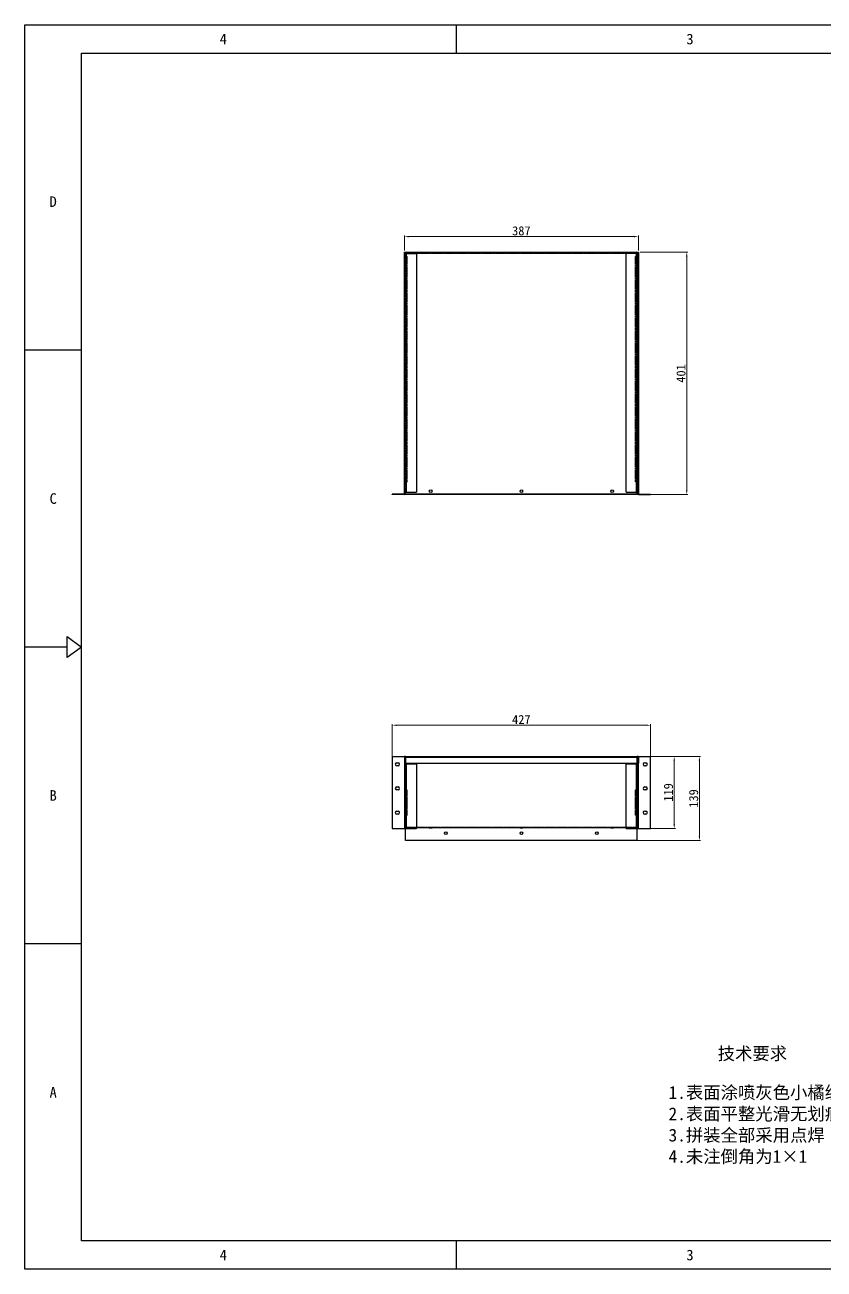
# Model space of a CAD drawing. Header units: millimetres. Extents: x 13106 to 40242, y 18888 to 28426.
# Drawn here: x 24959 to 26281, y 18888 to 20946 of the extents above; entities that cross this region are included whole.
import ezdxf
from ezdxf.enums import TextEntityAlignment as Align

# ---------------------------------------------------------------- set-up
doc = ezdxf.new("R2010")
doc.units = ezdxf.units.MM
doc.header["$PDSIZE"] = -1
doc.linetypes.add('HIDDEN', pattern=[1.905, 1.27, -0.635])
for name, color, linetype in [('02___PRT_ALL_AXES', 7, 'Continuous'), ('DEFAULT_2', 8, 'HIDDEN'), ('print', 30, 'Continuous')]:
    doc.layers.add(name, color=color, linetype=linetype)
doc.layers.add('dim', color=2, linetype='Continuous', lineweight=9)
doc.styles.add('Dartop', font='')
doc.styles.add('hzHT', font='simhei.ttf')
doc.styles.get('Dartop').set_extended_font_data('FangSong_GB2312')
doc.dimstyles.new('3', dxfattribs={"dimtxt": 15, "dimasz": 7, "dimexe": 2, "dimexo": 3, "dimgap": 2, "dimtad": 1, "dimzin": 9, "dimdsep": 46, "dimtxsty": 'Standard', "dimcen": 1, "dimadec": 1, "dimazin": 2, "dimtfac": 0.5, "dimtmove": 0, "dimatfit": 3, "dimfxl": 0, "dimtolj": 1, "dimlwd": 9, "dimlwe": 9, "dimarcsym": 0})

# ---------------------------------------------------------------- blocks, each defined once
blk = doc.blocks.new('*D360')
at = {"layer": 'Defpoints', "color": 0, "lineweight": 9, "transparency": 16777216}
for p in [(25974, 20596.2), (25587, 20570.3), (25974, 20570.3)]:
    blk.add_point(p, dxfattribs=at)
at = {"layer": 'dim', "color": 0, "lineweight": 9, "transparency": 16777216}
for p, q in [((25587, 20573.3), (25587, 20598.2)), ((25594, 20596.2), (25967, 20596.2)), ((25974, 20573.3), (25974, 20598.2))]:
    blk.add_line(p, q, dxfattribs=at)
for points in [[(25594, 20597.3), (25594, 20595), (25587, 20596.2)], [(25967, 20597.3), (25967, 20595), (25974, 20596.2)]]:
    blk.add_solid(points, dxfattribs=at)
at = {"layer": 'dim', "color": 0, "lineweight": 9, "transparency": 16777216, "insert": (25780.5, 20605.7), "char_height": 15, "attachment_point": 5}
blk.add_mtext('\\A1;387', dxfattribs=at)
blk = doc.blocks.new('*D361')
at = {"layer": 'Defpoints', "color": 0, "lineweight": 9, "transparency": 16777216}
for p in [(25974, 20570.3), (25974, 20169.3), (26054.1, 20169.3)]:
    blk.add_point(p, dxfattribs=at)
at = {"layer": 'dim', "color": 0, "lineweight": 9, "transparency": 16777216}
for p, q in [((25977, 20570.3), (26056.1, 20570.3)), ((26054.1, 20563.3), (26054.1, 20176.3)), ((25977, 20169.3), (26056.1, 20169.3))]:
    blk.add_line(p, q, dxfattribs=at)
for points in [[(26052.9, 20563.3), (26055.2, 20563.3), (26054.1, 20570.3)], [(26052.9, 20176.3), (26055.2, 20176.3), (26054.1, 20169.3)]]:
    blk.add_solid(points, dxfattribs=at)
at = {"layer": 'dim', "color": 0, "lineweight": 9, "transparency": 16777216, "insert": (26044.6, 20369.8), "char_height": 15, "attachment_point": 5, "rotation": 90}
blk.add_mtext('\\A1;401', dxfattribs=at)
blk = doc.blocks.new('*D362')
at = {"layer": 'Defpoints', "color": 0, "lineweight": 9, "transparency": 16777216}
for p in [(25967, 19736.2), (25957.2, 19617.2), (26033.3, 19617.2)]:
    blk.add_point(p, dxfattribs=at)
at = {"layer": 'dim', "color": 0, "lineweight": 9, "transparency": 16777216}
for p, q in [((25970, 19736.2), (26035.3, 19736.2)), ((26033.3, 19729.2), (26033.3, 19624.2)), ((25960.2, 19617.2), (26035.3, 19617.2))]:
    blk.add_line(p, q, dxfattribs=at)
for points in [[(26032.1, 19729.2), (26034.5, 19729.2), (26033.3, 19736.2)], [(26032.1, 19624.2), (26034.5, 19624.2), (26033.3, 19617.2)]]:
    blk.add_solid(points, dxfattribs=at)
at = {"layer": 'dim', "color": 0, "lineweight": 9, "transparency": 16777216, "insert": (26023.8, 19676.7), "char_height": 15, "attachment_point": 5, "rotation": 90}
blk.add_mtext('\\A1;119', dxfattribs=at)
blk = doc.blocks.new('*D363')
at = {"layer": 'Defpoints', "color": 0, "lineweight": 9, "transparency": 16777216}
for p in [(25567, 19787.8), (25567, 19676.7), (25994, 19669.1)]:
    blk.add_point(p, dxfattribs=at)
at = {"layer": 'dim', "color": 0, "lineweight": 9, "transparency": 16777216}
for p, q in [((25567, 19679.7), (25567, 19789.8)), ((25987, 19787.8), (25574, 19787.8)), ((25994, 19672.1), (25994, 19789.8))]:
    blk.add_line(p, q, dxfattribs=at)
for points in [[(25574, 19789), (25574, 19786.7), (25567, 19787.8)], [(25987, 19789), (25987, 19786.7), (25994, 19787.8)]]:
    blk.add_solid(points, dxfattribs=at)
at = {"layer": 'dim', "color": 0, "lineweight": 9, "transparency": 16777216, "insert": (25780.5, 19797.3), "char_height": 15, "attachment_point": 5}
blk.add_mtext('\\A1;427', dxfattribs=at)
blk = doc.blocks.new('*D364')
at = {"layer": 'Defpoints', "color": 0, "lineweight": 9, "transparency": 16777216}
for p in [(25884.7, 19736.2), (26075, 19736.2), (25841.1, 19597.2)]:
    blk.add_point(p, dxfattribs=at)
at = {"layer": 'dim', "color": 0, "lineweight": 9, "transparency": 16777216}
for p, q in [((25887.7, 19736.2), (26077, 19736.2)), ((26075, 19604.2), (26075, 19729.2)), ((25844.1, 19597.2), (26077, 19597.2))]:
    blk.add_line(p, q, dxfattribs=at)
for points in [[(26073.8, 19729.2), (26076.2, 19729.2), (26075, 19736.2)], [(26073.8, 19604.2), (26076.2, 19604.2), (26075, 19597.2)]]:
    blk.add_solid(points, dxfattribs=at)
at = {"layer": 'dim', "color": 0, "lineweight": 9, "transparency": 16777216, "insert": (26065.5, 19666.7), "char_height": 15, "attachment_point": 5, "rotation": 90}
blk.add_mtext('\\A1;139', dxfattribs=at)

msp = doc.modelspace()

# ---------------------------------------------------------------- linework, layer by layer
at = {"color": 0}
for p, q in [((25673.457, 20899.705), (25673.457, 20946.488)), ((25052.902, 18934.813), (25052.902, 20899.705)), ((25052.902, 20899.705), (27837.856, 20899.705)), ((25052.902, 20408.482), (24959.336, 20408.482)), ((25029.511, 19917.259), (24959.336, 19917.259)), ((25052.902, 19426.036), (24959.336, 19426.036)), ((27837.856, 18934.813), (25052.902, 18934.813)), ((25673.457, 18888.03), (25673.457, 18934.813))]:
    msp.add_line(p, q, dxfattribs=at)
at = {"color": 3, "linetype": 'Continuous'}
for p, q in [((25587.021, 20171.302), (25587.021, 20570.302)), ((25589.021, 20570.02), (25589.021, 20570.302)), ((25590.021, 20569.302), (25971.021, 20569.302)), ((25972.021, 20570.02), (25972.021, 20570.302)), ((25974.021, 20570.302), (25974.021, 20171.302)), ((25589.021, 20170.302), (25589.021, 20173.302)), ((25972.021, 20170.302), (25972.021, 20173.302)), ((25587.021, 20169.302), (25567.021, 20169.302)), ((25972.021, 20170.302), (25589.021, 20170.302)), ((25974.021, 20169.302), (25994.021, 20169.302)), ((25587.021, 19735.211), (25587.021, 19725.211)), ((25589.021, 19735.211), (25589.021, 19724.211)), ((25972.021, 19724.211), (25972.021, 19735.211)), ((25974.021, 19735.211), (25974.021, 19725.211)), ((25589.021, 19597.211), (25589.021, 19617.211)), ((25954.021, 19618.211), (25607.021, 19618.211)), ((25972.021, 19597.211), (25972.021, 19617.211)), ((25972.021, 19597.211), (25589.021, 19597.211))]:
    msp.add_line(p, q, dxfattribs=at)
at = {"color": 7, "linetype": 'Continuous'}
for p, q in [((25587.021, 20570.302), (25974.021, 20570.302)), ((25588.021, 20171.302), (25588.021, 20570.302)), ((25588.021, 20568.302), (25607.021, 20568.302)), ((25590.021, 20570.302), (25590.021, 20569.302)), ((25590.021, 20568.302), (25590.021, 20173.302)), ((25607.021, 20570.302), (25607.021, 20569.302)), ((25607.021, 20568.302), (25607.021, 20173.302)), ((25954.021, 20570.302), (25954.021, 20569.302)), ((25954.021, 20173.302), (25954.021, 20568.302)), ((25973.021, 20568.302), (25954.021, 20568.302)), ((25971.021, 20570.302), (25971.021, 20569.302)), ((25971.021, 20173.302), (25971.021, 20568.302)), ((25973.021, 20171.302), (25973.021, 20570.302)), ((25588.021, 20173.302), (25607.021, 20173.302)), ((25954.021, 20173.302), (25973.021, 20173.302)), ((25567.021, 20169.302), (25567.021, 20170.302)), ((25587.021, 20170.302), (25567.021, 20170.302)), ((25587.021, 20171.302), (25589.021, 20171.302)), ((25587.021, 20169.302), (25587.021, 20170.302)), ((25589.021, 20170.302), (25589.021, 20169.302)), ((25972.021, 20169.302), (25589.021, 20169.302)), ((25972.021, 20171.302), (25974.021, 20171.302)), ((25972.021, 20170.302), (25972.021, 20169.302)), ((25974.021, 20170.302), (25994.021, 20170.302)), ((25974.021, 20169.302), (25974.021, 20170.302)), ((25994.021, 20169.302), (25994.021, 20170.302)), ((25567.021, 19736.211), (25567.021, 19617.211)), ((25567.021, 19736.211), (25994.021, 19736.211)), ((25574.521, 19725.711), (25576.521, 19725.711)), ((25576.521, 19720.711), (25574.521, 19720.711)), ((25587.021, 19736.211), (25587.021, 19735.211)), ((25587.021, 19735.211), (25974.021, 19735.211)), ((25587.021, 19725.211), (25587.021, 19617.211)), ((25587.021, 19725.211), (25588.021, 19725.211)), ((25588.021, 19735.211), (25588.021, 19617.211)), ((25588.021, 19724.211), (25607.021, 19724.211)), ((25589.021, 19736.211), (25589.021, 19735.211)), ((25589.021, 19725.211), (25972.021, 19725.211)), ((25590.021, 19724.211), (25590.021, 19617.211)), ((25607.021, 19724.211), (25607.021, 19617.211)), ((25954.021, 19724.211), (25973.021, 19724.211)), ((25954.021, 19617.211), (25954.021, 19724.211)), ((25971.021, 19617.211), (25971.021, 19724.211)), ((25972.021, 19736.211), (25972.021, 19735.211)), ((25973.021, 19617.211), (25973.021, 19735.211)), ((25974.021, 19725.211), (25973.021, 19725.211)), ((25974.021, 19735.211), (25974.021, 19736.211)), ((25974.021, 19617.211), (25974.021, 19725.211)), ((25994.021, 19617.211), (25994.021, 19736.211)), ((25574.521, 19685.711), (25576.521, 19685.711)), ((25576.521, 19680.711), (25574.521, 19680.711)), ((25574.521, 19645.711), (25576.521, 19645.711)), ((25576.521, 19640.711), (25574.521, 19640.711)), ((25567.021, 19617.211), (25607.021, 19617.211)), ((25954.021, 19617.211), (25994.021, 19617.211))]:
    msp.add_line(p, q, dxfattribs=at)
at = {"color": 0}
msp.add_lwpolyline([(25052.902, 19917.259), (25029.511, 19899.716), (25029.511, 19934.803), (25052.902, 19917.259)], close=True, dxfattribs=at)
at = {"color": 7, "linetype": 'Continuous'}
for centre, radius, start, end in [((25590.021, 20568.302), 2, 90, 180), ((25971.021, 20568.302), 2, 0, 90), ((25587.021, 20171.302), 1, 270, 0), ((25974.021, 20171.302), 1, 180, 270), ((25574.521, 19723.211), 2.5, 90, 270), ((25576.521, 19723.211), 2.5, 270, 90), ((25574.521, 19683.211), 2.5, 90, 270), ((25576.521, 19683.211), 2.5, 270, 90), ((25574.521, 19643.211), 2.5, 90, 270), ((25576.521, 19643.211), 2.5, 270, 90)]:
    msp.add_arc(centre, radius, start, end, dxfattribs=at)
at = {"color": 3, "linetype": 'Continuous'}
for centre, radius, start, end in [((25590.021, 20568.302), 1, 90, 180), ((25971.021, 20568.302), 1, 0, 90), ((25587.021, 20171.302), 2, 270, 0), ((25974.021, 20171.302), 2, 180, 270), ((25588.021, 19735.211), 1, 0, 180), ((25973.021, 19735.211), 1, 0, 180)]:
    msp.add_arc(centre, radius, start, end, dxfattribs=at)
at = {"layer": '02___PRT_ALL_AXES', "color": 8, "linetype": 'HIDDEN'}
for p, q in [((25588.021, 20177.152), (25589.021, 20177.152)), ((25588.021, 20172.652), (25588.021, 20177.151)), ((25589.021, 20174.902), (25588.021, 20174.902)), ((25589.021, 20172.652), (25589.021, 20177.151)), ((25972.021, 20177.152), (25973.021, 20177.152)), ((25972.021, 20172.652), (25972.021, 20177.152)), ((25973.021, 20172.652), (25973.021, 20177.152)), ((25588.021, 20172.652), (25589.021, 20172.652)), ((25657.771, 20170.302), (25653.271, 20170.302)), ((25653.271, 20169.302), (25653.271, 20170.302)), ((25657.771, 20169.302), (25653.271, 20169.302)), ((25655.521, 20170.302), (25655.521, 20169.302)), ((25657.771, 20169.302), (25657.771, 20170.302)), ((25782.771, 20170.302), (25778.271, 20170.302)), ((25778.271, 20169.302), (25778.271, 20170.302)), ((25782.771, 20169.302), (25778.271, 20169.302)), ((25780.521, 20170.302), (25780.521, 20169.302)), ((25782.771, 20169.302), (25782.771, 20170.302)), ((25907.771, 20170.302), (25903.271, 20170.302)), ((25903.271, 20169.302), (25903.271, 20170.302)), ((25907.771, 20169.302), (25903.271, 20169.302)), ((25905.521, 20170.302), (25905.521, 20169.302)), ((25907.771, 20169.302), (25907.771, 20170.302)), ((25972.021, 20172.652), (25973.021, 20172.652)), ((25982.021, 20170.302), (25989.021, 20170.302)), ((25982.021, 20169.302), (25982.021, 20170.302)), ((25982.021, 20169.302), (25989.021, 20169.302)), ((25984.521, 20169.302), (25984.521, 20170.302)), ((25986.521, 20169.302), (25986.521, 20170.302)), ((25989.021, 20169.302), (25989.021, 20170.302)), ((25588.021, 19676.961), (25588.021, 19681.461)), ((25589.021, 19681.461), (25588.021, 19681.461)), ((25589.021, 19676.961), (25589.021, 19681.461)), ((25972.021, 19681.461), (25973.021, 19681.461)), ((25972.021, 19676.961), (25972.021, 19681.461)), ((25972.021, 19679.211), (25973.021, 19679.211)), ((25973.021, 19676.961), (25973.021, 19681.461)), ((25589.021, 19676.961), (25588.021, 19676.961)), ((25972.021, 19676.961), (25973.021, 19676.961)), ((25628.271, 19619.211), (25628.271, 19618.211)), ((25628.271, 19619.211), (25632.771, 19619.211)), ((25628.271, 19618.211), (25632.771, 19618.211)), ((25632.771, 19619.211), (25632.771, 19618.211)), ((25778.271, 19619.211), (25782.771, 19619.211)), ((25778.271, 19619.211), (25778.271, 19618.211)), ((25778.271, 19618.211), (25782.771, 19618.211)), ((25782.771, 19619.211), (25782.771, 19618.211)), ((25928.271, 19619.211), (25932.771, 19619.211)), ((25928.271, 19619.211), (25928.271, 19618.211)), ((25928.271, 19618.211), (25932.771, 19618.211)), ((25932.771, 19619.211), (25932.771, 19618.211))]:
    msp.add_line(p, q, dxfattribs=at)
at = {"layer": '02___PRT_ALL_AXES', "color": 7, "linetype": 'Continuous'}
for p, q in [((25984.521, 19725.711), (25986.521, 19725.711)), ((25986.521, 19720.711), (25984.521, 19720.711)), ((25984.521, 19685.711), (25986.521, 19685.711)), ((25986.521, 19680.711), (25984.521, 19680.711)), ((25984.521, 19645.711), (25986.521, 19645.711)), ((25986.521, 19640.711), (25984.521, 19640.711))]:
    msp.add_line(p, q, dxfattribs=at)
at = {"layer": '02___PRT_ALL_AXES', "color": 3, "linetype": 'Continuous'}
for centre in [(25630.521, 20174.902), (25780.521, 20174.902), (25930.521, 20174.902), (25655.521, 19609.211), (25780.521, 19609.211), (25905.521, 19609.211)]:
    msp.add_circle(centre, 2.25, dxfattribs=at)
at = {"layer": '02___PRT_ALL_AXES', "color": 7, "linetype": 'Continuous'}
for centre, start, end in [((25984.521, 19723.211), 90, 270), ((25986.521, 19723.211), 270, 90), ((25984.521, 19683.211), 90, 270), ((25986.521, 19683.211), 270, 90), ((25984.521, 19643.211), 90, 270), ((25986.521, 19643.211), 270, 90)]:
    msp.add_arc(centre, 2.5, start, end, dxfattribs=at)
at = {"layer": 'DEFAULT_2', "color": 8, "linetype": 'HIDDEN'}
for p, q in [((25589.021, 20173.302), (25589.021, 20570.02)), ((25590.021, 20569.302), (25589.021, 20569.302)), ((25589.912, 20570.299), (25589.967, 20569.3)), ((25954.021, 20568.302), (25607.021, 20568.302)), ((25971.021, 20569.302), (25972.021, 20569.302)), ((25971.13, 20570.299), (25971.075, 20569.3)), ((25972.021, 20570.02), (25972.021, 20173.302)), ((25589.021, 20563.302), (25591.521, 20563.302)), ((25589.021, 20561.302), (25591.521, 20561.302)), ((25591.521, 20190.302), (25591.521, 20563.302)), ((25969.521, 20190.302), (25969.521, 20563.302)), ((25972.021, 20563.302), (25969.521, 20563.302)), ((25972.021, 20561.302), (25969.521, 20561.302)), ((25589.021, 20192.302), (25591.521, 20192.302)), ((25589.021, 20190.302), (25591.521, 20190.302)), ((25972.021, 20192.302), (25969.521, 20192.302)), ((25972.021, 20190.302), (25969.521, 20190.302)), ((25572.021, 20169.302), (25572.021, 20170.302)), ((25574.521, 20169.302), (25574.521, 20170.302)), ((25576.521, 20169.302), (25576.521, 20170.302)), ((25579.021, 20169.302), (25579.021, 20170.302)), ((25588.021, 19736.211), (25588.021, 19735.211)), ((25589.021, 19724.211), (25589.021, 19617.211)), ((25972.021, 19617.211), (25972.021, 19724.211)), ((25973.021, 19735.211), (25973.021, 19736.211)), ((25589.021, 19681.211), (25591.521, 19681.211)), ((25589.021, 19679.211), (25591.521, 19679.211)), ((25591.521, 19639.211), (25591.521, 19681.211)), ((25972.021, 19681.211), (25969.521, 19681.211)), ((25969.521, 19639.211), (25969.521, 19681.211)), ((25972.021, 19679.211), (25969.521, 19679.211)), ((25589.021, 19641.211), (25591.521, 19641.211)), ((25589.021, 19639.211), (25591.521, 19639.211)), ((25972.021, 19641.211), (25969.521, 19641.211)), ((25972.021, 19639.211), (25969.521, 19639.211)), ((25588.021, 19619.211), (25973.021, 19619.211)), ((25607.021, 19618.211), (25589.021, 19618.211)), ((25589.912, 19617.214), (25589.967, 19618.212)), ((25972.021, 19618.211), (25954.021, 19618.211)), ((25971.13, 19617.214), (25971.075, 19618.212))]:
    msp.add_line(p, q, dxfattribs=at)
for centre, radius, start, end in [((25590.021, 19619.211), 2, 180, 270), ((25590.021, 19619.211), 1, 180, 270), ((25971.021, 19619.211), 2, 270, 0), ((25971.021, 19619.211), 1, 270, 0)]:
    msp.add_arc(centre, radius, start, end, dxfattribs=at)
at = {"layer": 'print'}
msp.add_lwpolyline([(24959.336, 20946.488), (27931.422, 20946.488), (27931.422, 18888.03), (24959.336, 18888.03)], close=True, dxfattribs=at)

# ---------------------------------------------------------------- texts
at = {"color": 0, "style": 'Dartop'}
for s, p in [('4', (25287.497, 20923.097)), ('3', (26059.418, 20923.097)), ('D', (25006.119, 20654.094)), ('C', (25006.119, 20162.871)), ('B', (25006.119, 19671.648)), ('A', (25006.119, 19180.425)), ('4', (25287.497, 18911.422)), ('3', (26059.418, 18911.422))]:
    msp.add_text(s, height=17.544, dxfattribs=at).set_placement(p, align=Align.MIDDLE_CENTER)
at = {"color": 0, "style": 'hzHT'}
msp.add_text('技术要求', height=21.0524, dxfattribs=at).set_placement((26162.662, 19255.283), align=Align.TOP_CENTER)
for s, height, p in [('1.表面涂喷灰色小橘纹漆', 21.05241, (26023.956, 19190.771)), ('2.表面平整光滑无划痕掉漆', 21.05241, (26023.956, 19155.491)), ('3.拼装全部采用点焊', 21.0524, (26023.956, 19120.211)), ('4.未注倒角为1×1', 21.0524, (26023.956, 19084.931))]:
    msp.add_text(s, height=height, dxfattribs=at).set_placement(p, align=Align.TOP_LEFT)

# ---------------------------------------------------------------- dimensions: what is measured, and where the dimension line sits
at = {"layer": 'dim', "lineweight": 9}
for base, p1, p2, picture, middle in [((25974.021, 20596.151), (25587.021, 20570.302), (25974.021, 20570.302), '*D360', (25780.521, 20605.651)), ((25567.021, 19787.818), (25994.021, 19669.055), (25567.021, 19676.711), '*D363', (25780.521, 19797.318))]:
    dim = msp.add_linear_dim(base=base, p1=p1, p2=p2, dimstyle='3', dxfattribs=at)
    dim.commit()
    dim.dimension.update_dxf_attribs({"geometry": picture, "text_midpoint": middle})
for base, p1, p2, picture, middle in [((26054.055, 20169.302), (25974.021, 20570.302), (25974.021, 20169.302), '*D361', (26044.555, 20369.802)), ((26075.012, 19736.211), (25841.08, 19597.211), (25884.679, 19736.211), '*D364', (26065.512, 19666.711)), ((26033.287, 19617.211), (25967.006, 19736.211), (25957.184, 19617.211), '*D362', (26023.787, 19676.711))]:
    dim = msp.add_linear_dim(base=base, p1=p1, p2=p2, angle=90, dimstyle='3', dxfattribs=at)
    dim.commit()
    dim.dimension.update_dxf_attribs({"geometry": picture, "text_midpoint": middle})

doc.saveas('drawing.dxf')
